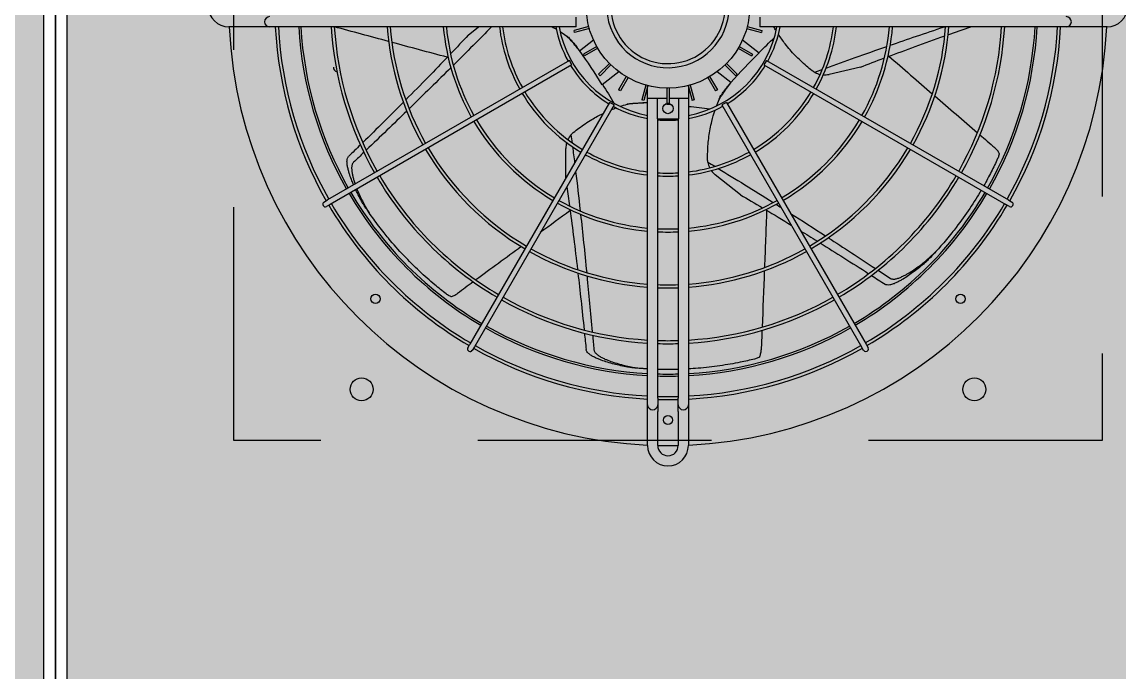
# Model space of a CAD drawing. Header units: metres. Extents: x 0 to 132, y -109 to 310.
# Drawn here: x 124.412 to 125.11, y 199.166 to 199.58 of the extents above; entities that cross this region are included whole.
import ezdxf

# ---------------------------------------------------------------- set-up
doc = ezdxf.new("R2010")
doc.units = ezdxf.units.M
doc.header["$LTSCALE"] = 0.036
doc.linetypes.add('HIDDEN', pattern=[9.525, 6.35, -3.175])
for name, color, linetype in [('elec psiktis', 170, 'Continuous'), ('elec psiktis exartimata', 170, 'Continuous'), ('fan klimatismos hatch', 21, 'Continuous')]:
    doc.layers.add(name, color=color, linetype=linetype)

# ---------------------------------------------------------------- blocks, each defined once
blk = doc.blocks.new('elec psiktis')
at = {"layer": 'fan klimatismos hatch'}
for points in [[(-2.4054, 2.2384), (-3.5819, 2.2384), (-3.5819, -0.0146), (-2.4054, -0.0146)], [(-2.3824, -0.0146), (-1.2059, -0.0146), (-1.2059, 2.2384), (-2.3824, 2.2384)]]:
    blk.add_hatch(color=256, dxfattribs=at).paths.add_polyline_path(points)
at = {"layer": 'elec psiktis'}
for p, q in [((-2.4054, 2.2384), (-2.4054, -0.0146)), ((-2.3939, 2.2384), (-2.3939, -0.0146)), ((-2.3939, -0.0146), (-2.3939, 2.2384)), ((-2.3824, -0.0146), (-2.3824, 2.2384))]:
    blk.add_line(p, q, dxfattribs=at)
at = {"layer": 'elec psiktis exartimata'}
for p, q in [((-3.0137, 0.9452), (-3.0137, 0.9787)), ((-3.0037, 0.9452), (-3.0037, 0.9787)), ((-2.9837, 0.9787), (-2.9837, 0.9452)), ((-2.9737, 0.9787), (-2.9737, 0.9452)), ((-3.0137, 0.9387), (-3.0137, 0.9452)), ((-3.0137, 0.9322), (-3.0137, 0.9387)), ((-3.0037, 0.9452), (-3.0037, 0.9387)), ((-3.0037, 0.9387), (-3.0037, 0.9322)), ((-2.9837, 0.9387), (-2.9837, 0.9452)), ((-2.9837, 0.9322), (-2.9837, 0.9387)), ((-2.9737, 0.9452), (-2.9737, 0.9387)), ((-2.9737, 0.9387), (-2.9737, 0.9322)), ((-3.0137, 0.6387), (-3.0137, 0.9322)), ((-3.0037, 0.6587), (-3.0037, 0.9322)), ((-2.9837, 0.9322), (-2.9837, 0.6587)), ((-2.9737, 0.9322), (-2.9737, 0.6387)), ((-3.1876, 0.8795), (-3.1896, 0.883)), ((-3.1853, 0.8855), (-3.1833, 0.882)), ((-3.0465, 0.6452), (-3.1833, 0.882)), ((-2.9409, 0.6452), (-2.8041, 0.882)), ((-2.8041, 0.882), (-2.8021, 0.8855)), ((-2.7978, 0.883), (-2.7998, 0.8795)), ((-3.0509, 0.6427), (-3.1876, 0.8795)), ((-2.9365, 0.6427), (-2.7998, 0.8795)), ((-3.328, 0.7446), (-3.3246, 0.7426)), ((-3.0877, 0.6058), (-3.3246, 0.7426)), ((-2.8997, 0.6058), (-2.6628, 0.7426)), ((-2.6628, 0.7426), (-2.6594, 0.7446)), ((-3.3271, 0.7382), (-3.3305, 0.7402)), ((-3.0902, 0.6015), (-3.3271, 0.7382)), ((-3.0646, 0.7331), (-3.04, 0.7135)), ((-2.8972, 0.6015), (-2.6603, 0.7382)), ((-2.6569, 0.7402), (-2.6603, 0.7382)), ((-2.8937, 0.7169), (-2.8937, 0.6877)), ((-2.983, 0.6587), (-3.0044, 0.6587)), ((-3.0044, 0.6587), (-3.0044, 0.6387)), ((-2.983, 0.6387), (-2.983, 0.6587)), ((-3.0509, 0.6427), (-3.0465, 0.6452)), ((-2.9409, 0.6452), (-2.9365, 0.6427)), ((-3.0192, 0.6402), (-3.0173, 0.6407)), ((-3.0154, 0.6257), (-3.0192, 0.6402)), ((-3.0134, 0.6262), (-3.0173, 0.6407)), ((-3.0137, 0.6387), (-3.0044, 0.6387)), ((-3.0137, 0.6272), (-3.0137, 0.6387)), ((-3.0044, 0.6387), (-2.9947, 0.6387)), ((-2.9947, 0.6437), (-2.9927, 0.6437)), ((-2.9947, 0.6286), (-2.9947, 0.6437)), ((-2.9927, 0.6286), (-2.9927, 0.6437)), ((-2.9927, 0.6387), (-2.983, 0.6387)), ((-2.983, 0.6387), (-2.9737, 0.6387)), ((-2.9739, 0.6262), (-2.9701, 0.6407)), ((-2.9737, 0.6387), (-2.9737, 0.6272)), ((-2.9734, 0.6432), (-2.9692, 0.6432)), ((-2.972, 0.6257), (-2.9681, 0.6402)), ((-2.9701, 0.6407), (-2.9681, 0.6402)), ((-3.0552, 0.6233), (-3.0418, 0.6126)), ((-3.0549, 0.6235), (-3.0524, 0.6267)), ((-3.0421, 0.6304), (-3.0403, 0.6314)), ((-3.0345, 0.6174), (-3.0421, 0.6304)), ((-3.0328, 0.6184), (-3.0403, 0.6314)), ((-2.9546, 0.6184), (-2.9471, 0.6314)), ((-2.9528, 0.6174), (-2.9453, 0.6304)), ((-2.9471, 0.6314), (-2.9453, 0.6304)), ((-2.9456, 0.6126), (-2.9294, 0.6255)), ((-3.1821, 0.6082), (-3.1515, 0.6152)), ((-3.0616, 0.6151), (-3.0602, 0.6165)), ((-3.051, 0.6045), (-3.0616, 0.6151)), ((-3.0495, 0.6059), (-3.0602, 0.6165)), ((-2.9378, 0.6059), (-2.9272, 0.6165)), ((-2.9364, 0.6045), (-2.9258, 0.6151)), ((-2.9272, 0.6165), (-2.9258, 0.6151)), ((-3.0902, 0.6015), (-3.0877, 0.6058)), ((-2.8997, 0.6058), (-2.8972, 0.6015)), ((-3.0667, 0.5813), (-3.0829, 0.5942)), ((-3.0765, 0.5953), (-3.0755, 0.597)), ((-3.0635, 0.5878), (-3.0765, 0.5953)), ((-3.0625, 0.5895), (-3.0755, 0.597)), ((-2.9249, 0.5895), (-2.9119, 0.597)), ((-2.9239, 0.5878), (-2.9109, 0.5953)), ((-2.9072, 0.592), (-2.9207, 0.5813)), ((-2.9119, 0.597), (-2.9109, 0.5953)), ((-2.9071, 0.5917), (-2.9045, 0.5885)), ((-3.0857, 0.5723), (-3.0852, 0.5742)), ((-3.0712, 0.5684), (-3.0857, 0.5723)), ((-3.0707, 0.5703), (-3.0852, 0.5742)), ((-2.9167, 0.5703), (-2.9022, 0.5742)), ((-2.9162, 0.5684), (-2.9017, 0.5723)), ((-2.9022, 0.5742), (-2.9017, 0.5723)), ((-2.7981, 0.5768), (-2.8082, 0.5687)), ((-3.4237, 0.5687), (-3.3902, 0.5687)), ((-3.3902, 0.5687), (-3.3837, 0.5687)), ((-3.3837, 0.5687), (-3.3772, 0.5687)), ((-3.3772, 0.5687), (-3.0837, 0.5687)), ((-3.0837, 0.5593), (-3.0837, 0.5687)), ((-2.9037, 0.5687), (-2.9037, 0.5593)), ((-2.9037, 0.5687), (-2.6102, 0.5687)), ((-2.6102, 0.5687), (-2.6037, 0.5687)), ((-2.6037, 0.5687), (-2.5972, 0.5687)), ((-2.5972, 0.5687), (-2.5637, 0.5687))]:
    blk.add_line(p, q, dxfattribs=at)
at = {"layer": 'elec psiktis exartimata', "linetype": 'HIDDEN'}
for p, q in [((-3.4187, 0.1237), (-3.4187, 0.9737)), ((-3.4187, 0.9737), (-2.5687, 0.9737)), ((-2.5687, 0.9737), (-2.5687, 0.1237))]:
    blk.add_line(p, q, dxfattribs=at)
at = {"layer": 'elec psiktis exartimata'}
for centre, radius in [((-2.9937, 0.9537), 0.0045), ((-3.2937, 0.9237), 0.0112), ((-2.6937, 0.9237), 0.0112), ((-3.2801, 0.835), 0.0045), ((-2.7073, 0.835), 0.0045), ((-2.9937, 0.6487), 0.005), ((-2.9937, 0.5487), 0.08)]:
    blk.add_circle(centre, radius, dxfattribs=at)
for centre, radius, start, end in [((-2.9937, 0.9787), 0.02, 0, 180), ((-2.9937, 0.9787), 0.01, 0, 180), ((-2.9937, 0.5487), 0.43, 92.6659, 177.3341), ((-2.9937, 0.5487), 0.43, 88.6674, 91.3326), ((-2.9937, 0.5487), 0.43, 2.6659, 87.3341), ((-3.0087, 0.9387), 0.005, 0, 180), ((-2.9787, 0.9387), 0.005, 0, 180), ((-2.9937, 0.5487), 0.385, 92.9777, 119.6279), ((-2.9937, 0.5487), 0.382, 93.0012, 119.625), ((-2.9937, 0.5487), 0.385, 88.5116, 91.4884), ((-2.9937, 0.5487), 0.382, 88.4999, 91.5001), ((-2.9937, 0.5487), 0.385, 60.3721, 87.0223), ((-2.9937, 0.5487), 0.382, 60.375, 86.9988), ((-2.9937, 0.5487), 0.362, 93.1671, 119.6043), ((-2.9937, 0.5487), 0.36, 93.1847, 119.6021), ((-2.9937, 0.5487), 0.362, 88.417, 91.583), ((-2.9937, 0.5487), 0.36, 88.4082, 91.5918), ((-2.9937, 0.5487), 0.362, 60.3957, 86.8329), ((-2.9937, 0.5487), 0.36, 60.3979, 86.8153), ((-3.1874, 0.8842), 0.0025, 30, 210), ((-2.7999, 0.8842), 0.0025, 330, 150), ((-2.9937, 0.5487), 0.385, 120.3721, 149.6279), ((-2.9937, 0.5487), 0.382, 120.375, 149.625), ((-2.9937, 0.5487), 0.3303, 93.4714, 119.5663), ((-2.9937, 0.5487), 0.3273, 93.5033, 119.5624), ((-2.9937, 0.5487), 0.3303, 88.2651, 91.7349), ((-2.9937, 0.5487), 0.3273, 88.2492, 91.7508), ((-2.9937, 0.5487), 0.3303, 60.4337, 86.5286), ((-2.9937, 0.5487), 0.3273, 60.4376, 86.4967), ((-2.9937, 0.5487), 0.382, 30.375, 59.625), ((-2.9937, 0.5487), 0.385, 30.3721, 59.6279), ((-2.9937, 0.5487), 0.362, 120.3957, 149.6043), ((-2.9937, 0.5487), 0.362, 30.3957, 59.6043), ((-2.9937, 0.5487), 0.36, 120.3979, 149.6021), ((-2.9937, 0.5487), 0.36, 30.3979, 59.6021), ((-2.9937, 0.5487), 0.3303, 120.4337, 149.5663), ((-2.9937, 0.5487), 0.3273, 120.4376, 149.5624), ((-2.9937, 0.5487), 0.3273, 30.4376, 59.5624), ((-2.9937, 0.5487), 0.3303, 30.4337, 59.5663), ((-2.9937, 0.5487), 0.2756, 94.1616, 119.4803), ((-2.9937, 0.5487), 0.2726, 94.2074, 119.4745), ((-2.9937, 0.5487), 0.2756, 87.9206, 92.0794), ((-2.9937, 0.5487), 0.2726, 87.8977, 92.1023), ((-2.9937, 0.5487), 0.2756, 60.5197, 85.8384), ((-2.9937, 0.5487), 0.2726, 60.5255, 85.7926), ((-2.9937, 0.5487), 0.2756, 120.5197, 149.4803), ((-2.9937, 0.5487), 0.2756, 30.5197, 59.4803), ((-2.9937, 0.5487), 0.2726, 120.5255, 149.4745), ((-2.9937, 0.5487), 0.2726, 30.5255, 59.4745), ((-2.9937, 0.5487), 0.2209, 95.1946, 119.3516), ((-2.9937, 0.5487), 0.2179, 95.2663, 119.3426), ((-2.9937, 0.5487), 0.2209, 87.4054, 92.5946), ((-2.9937, 0.5487), 0.2179, 87.3696, 92.6304), ((-2.9937, 0.5487), 0.2209, 60.6484, 84.8054), ((-2.9937, 0.5487), 0.2179, 60.6574, 84.7337), ((-3.3293, 0.7424), 0.0025, 60, 240), ((-2.6581, 0.7424), 0.0025, 300, 120), ((-2.9937, 0.5487), 0.385, 150.3721, 177.0223), ((-2.9937, 0.5487), 0.382, 150.375, 176.9988), ((-2.9937, 0.5487), 0.2209, 120.6484, 149.3516), ((-2.9937, 0.5487), 0.2179, 120.6574, 149.3426), ((-2.9937, 0.5487), 0.2179, 30.6574, 59.3426), ((-2.9937, 0.5487), 0.2209, 30.6484, 59.3516), ((-2.9937, 0.5487), 0.382, 3.0012, 29.625), ((-2.9937, 0.5487), 0.385, 2.9777, 29.6279), ((-2.9937, 0.5487), 0.362, 150.3957, 176.8329), ((-2.9937, 0.5487), 0.36, 150.3979, 176.8153), ((-2.9937, 0.5487), 0.36, 3.1847, 29.6021), ((-2.9937, 0.5487), 0.362, 3.1671, 29.6043), ((-2.9937, 0.5487), 0.3303, 150.4337, 176.5286), ((-2.9937, 0.5487), 0.3273, 150.4376, 176.4967), ((-2.9937, 0.5487), 0.1662, 96.9115, 119.1381), ((-2.9937, 0.5487), 0.1632, 97.0392, 119.1223), ((-3.0525, 0.6979), 0.02, 35.0325, 51.4286), ((-2.9937, 0.5487), 0.1662, 86.5505, 93.4495), ((-2.9937, 0.5487), 0.1632, 86.487, 93.513), ((-2.9937, 0.5487), 0.1662, 60.8619, 83.0885), ((-2.9937, 0.5487), 0.1632, 60.8777, 82.9608), ((-2.9937, 0.5487), 0.3273, 3.5033, 29.5624), ((-2.9937, 0.5487), 0.3303, 3.4714, 29.5663), ((-3.0525, 0.6979), 0.02, 9.8682, 26.0863), ((-2.9937, 0.5487), 0.1662, 120.8619, 149.1381), ((-2.9937, 0.5487), 0.1632, 120.8777, 149.1223), ((-2.9937, 0.5487), 0.1632, 30.8777, 59.1223), ((-2.9937, 0.5487), 0.1662, 30.8619, 59.1381), ((-2.9137, 0.6877), 0.02, 343.6039, 360), ((-2.9937, 0.5487), 0.2756, 150.5197, 175.8384), ((-2.9937, 0.5487), 0.2726, 150.5255, 175.7926), ((-2.9137, 0.6877), 0.02, 318.4397, 334.6577), ((-2.9937, 0.5487), 0.2726, 4.2074, 29.4745), ((-2.9937, 0.5487), 0.2756, 4.1616, 29.4803), ((-2.9937, 0.5487), 0.2209, 150.6484, 174.8054), ((-2.9937, 0.5487), 0.2179, 150.6574, 174.7337), ((-2.9937, 0.5487), 0.1085, 100.6222, 169.3778), ((-2.9937, 0.5487), 0.1115, 100.3332, 118.7152), ((-2.9937, 0.5487), 0.1115, 84.8545, 95.1455), ((-2.9937, 0.5487), 0.1115, 61.2848, 79.6668), ((-2.9937, 0.5487), 0.1085, 10.6222, 79.3778), ((-2.9937, 0.5487), 0.2179, 5.2663, 29.3426), ((-2.9937, 0.5487), 0.2209, 5.1946, 29.3516), ((-2.9459, 1.1893), 0.5467, 264.6339, 265.2677), ((-2.9937, 0.5487), 0.1115, 121.2848, 148.7152), ((-2.9937, 0.5487), 0.1115, 31.2848, 58.7152), ((-2.9937, 0.5487), 0.1662, 150.8619, 173.0885), ((-2.9937, 0.5487), 0.1632, 150.8777, 172.9608), ((-3.4648, 0.9854), 0.5467, 314.3084, 318.5174), ((-2.463, 0.9107), 0.5467, 211.4513, 215.6603), ((-2.9937, 0.5487), 0.1632, 7.0392, 29.1223), ((-2.9937, 0.5487), 0.1662, 6.9115, 29.1381), ((-3.147, 0.5957), 0.02, 86.4611, 102.8571), ((-3.147, 0.5957), 0.02, 61.2968, 77.5149), ((-2.6707, 0.6082), 0.0046, 0, 76.8791), ((-2.9937, 0.5487), 0.1115, 151.2848, 169.6668), ((-2.9937, 0.5487), 0.06, 3.1897, 266.8103), ((-2.9937, 0.5487), 0.056, 359.4153, 270.5847), ((-2.9937, 0.5487), 0.1115, 10.3332, 28.7152), ((-3.4237, 0.5487), 0.02, 90, 270), ((-3.3837, 0.5637), 0.005, 90, 270), ((-2.6037, 0.5637), 0.005, 270, 90), ((-2.5637, 0.5487), 0.02, 270, 90)]:
    blk.add_arc(centre, radius, start, end, dxfattribs=at)
at = {"layer": 'elec psiktis exartimata', "extrusion": (0, 0, -1)}
for centre, major_axis, ratio, start_param, end_param in [((-2.8535, -4.6877), (0, 7.9569), 0.040757, -0.79826, -0.794884), ((-2.8535, 17.7173), (0, 17.211), 0.018843, 3.347706, 3.351652), ((-2.8535, 17.7173), (0, 17.1314), 0.018843, 3.323531, 3.328609), ((-2.8535, -4.6877), (0, 7.9569), 0.040757, -0.808434, -0.798814), ((-2.8535, 17.7173), (0, 17.211), 0.018843, 3.330536, 3.346812), ((-2.8535, 17.7173), (0, 17.1314), 0.018843, 3.303429, 3.322502), ((-7.0002, -2.8257), (6.221, 4.961), 0.040757, -0.79826, -0.794884), ((-16.3293, 11.3627), (-13.3939, 10.6812), 0.018843, 3.323531, 3.328609), ((-7.0002, -2.8257), (6.221, 4.961), 0.040757, -0.808434, -0.798814), ((-16.3293, 11.3627), (-13.4561, 10.7309), 0.018843, 3.347706, 3.351652), ((-16.3293, 11.3627), (-13.3939, 10.6812), 0.018843, 3.303429, 3.322502), ((-2.8535, 17.7173), (0, 17.211), 0.018843, 3.310873, 3.329534), ((-2.8535, 17.7173), (0, 17.1314), 0.018843, 3.279106, 3.30223), ((-16.3293, 11.3627), (-13.4561, 10.7309), 0.018843, 3.330536, 3.346812), ((-2.8535, -4.6877), (0, 7.9569), 0.040757, -0.818699, -0.808998), ((-16.3293, 11.3627), (-13.4561, 10.7309), 0.018843, 3.316492, 3.329534), ((-16.3293, 11.3627), (-13.3939, 10.6812), 0.018843, 3.294965, 3.30223), ((-16.3293, 11.3627), (-13.3939, 10.6812), 0.018843, 3.279106, 3.290935), ((-7.0002, -2.8257), (6.221, 4.961), 0.040757, -0.818699, -0.812439), ((-16.3293, 11.3627), (-13.4561, 10.7309), 0.018843, 3.310873, 3.31287), ((-16.3293, 11.3627), (-13.3939, 10.6812), 0.018843, 3.266381, 3.277575), ((-2.8535, 17.7173), (0, 17.211), 0.018843, 3.295685, 3.30969), ((-2.8535, 17.7173), (0, 17.1314), 0.018843, 3.269232, 3.277575), ((-16.3293, 11.3627), (-13.4561, 10.7309), 0.018843, 3.286266, 3.30969), ((-16.3293, 11.3627), (-13.4561, 10.7309), 0.018843, 3.281463, 3.284642), ((-2.8535, 17.7173), (0, 17.211), 0.018843, 3.286266, 3.29253), ((10.5167, 11.1435), (13.4561, 10.7309), 0.018843, 3.347706, 3.351652), ((10.5167, 11.1435), (13.4561, 10.7309), 0.018843, 3.330536, 3.346812), ((10.5167, 11.1435), (13.3939, 10.6812), 0.018843, 3.323531, 3.328609), ((1.1877, -2.6066), (-6.221, 4.961), 0.040757, -0.79826, -0.794884), ((-2.8535, 17.7173), (0, 17.211), 0.018843, 3.281463, 3.284642), ((10.5167, 11.1435), (13.3939, 10.6812), 0.018843, 3.303429, 3.322502), ((1.1877, -2.6066), (-6.221, 4.961), 0.040757, -0.808434, -0.798814), ((-2.8535, 0.7008), (0.3243, 0), 0.192511, 2.087387, 2.163873), ((10.5167, 11.1435), (13.4561, 10.7309), 0.018843, 3.310873, 3.329534), ((1.1877, -2.6066), (-6.221, 4.961), 0.040757, -0.818699, -0.808998), ((-2.7873, 0.5339), (-0.2022, 0.2535), 0.192511, -1.054205, -0.97772), ((10.5167, 11.1435), (13.3939, 10.6812), 0.018843, 3.279106, 3.30223), ((-19.7631, -3.1351), (16.7795, 3.8298), 0.018843, 0.13987, 0.143049), ((-19.7631, -3.1351), (16.7795, 3.8298), 0.018843, 0.144674, 0.168097), ((-19.7631, -3.1351), (16.7019, 3.8121), 0.018843, 0.124789, 0.135982), ((10.5167, 11.1435), (13.4561, 10.7309), 0.018843, 3.2903, 3.30969), ((-19.7631, -3.1351), (16.7019, 3.8121), 0.018843, 0.137514, 0.160637), ((-3.0253, 0.7531), (0.2022, 0.2535), 0.192511, 2.087387, 2.163873), ((10.5167, 11.1435), (13.3939, 10.6812), 0.018843, 3.266381, 3.277575), ((-8.1299, 1.5772), (-7.7574, 1.7706), 0.040757, 2.322894, 2.332595), ((-19.7631, -3.1351), (16.7795, 3.8298), 0.018843, 0.169281, 0.187526), ((-8.1299, 1.5772), (-7.7574, 1.7706), 0.040757, 2.333158, 2.342778), ((-19.7631, -3.1351), (16.7019, 3.8121), 0.018843, 0.161837, 0.170185)]:
    blk.add_ellipse(centre, major_axis=major_axis, ratio=ratio, start_param=start_param, end_param=end_param, dxfattribs=at)
at = {"layer": 'elec psiktis exartimata'}
for points, knots in [([(-3.0785, 0.894), (-3.074, 0.8951), (-3.0693, 0.8962), (-3.0581, 0.8984), (-3.0515, 0.8996), (-3.0377, 0.9016), (-3.0305, 0.9024), (-3.02, 0.9033), (-3.0169, 0.9035), (-3.0137, 0.9037)], [5.628237, 5.628237, 5.628237, 5.628237, 24.441601, 24.441601, 48.883202, 48.883202, 73.324803, 73.324803, 83.704009, 83.704009, 83.704009, 83.704009]), ([(-3.0037, 0.9041), (-3.0026, 0.9041), (-3.0016, 0.9042), (-2.9982, 0.9042), (-2.996, 0.9043), (-2.9937, 0.9043)], [94.411027, 94.411027, 94.411027, 94.411027, 97.766405, 97.766405, 104.926774, 104.926774, 104.926774, 104.926774]), ([(-2.9694, 0.9034), (-2.9669, 0.9033), (-2.9643, 0.903), (-2.9604, 0.9027), (-2.959, 0.9026), (-2.9577, 0.9024)], [23.843624, 23.843624, 23.843624, 23.843624, 31.17572, 31.17572, 34.967352, 34.967352, 34.967352, 34.967352]), ([(-2.9211, 0.8846), (-2.9212, 0.8849), (-2.9212, 0.8852), (-2.9214, 0.8859), (-2.9216, 0.8863), (-2.922, 0.887), (-2.9222, 0.8874), (-2.9228, 0.8881), (-2.9231, 0.8884), (-2.9238, 0.889), (-2.9242, 0.8894), (-2.925, 0.8901), (-2.9255, 0.8904), (-2.9269, 0.8913), (-2.9278, 0.8919), (-2.9299, 0.893), (-2.9309, 0.8935), (-2.9329, 0.8944), (-2.934, 0.8948), (-2.9368, 0.8959), (-2.9387, 0.8966), (-2.9426, 0.8979), (-2.9446, 0.8985), (-2.9487, 0.8996), (-2.9508, 0.9001), (-2.9549, 0.9011), (-2.957, 0.9015), (-2.9626, 0.9025), (-2.966, 0.903), (-2.9694, 0.9034)], [116.818504, 116.818504, 116.818504, 116.818504, 117.674315, 117.674315, 118.90653, 118.90653, 120.138745, 120.138745, 121.370961, 121.370961, 122.9854, 122.9854, 124.599839, 124.599839, 127.828717, 127.828717, 131.057596, 131.057596, 134.286474, 134.286474, 140.459649, 140.459649, 146.632824, 146.632824, 152.805999, 152.805999, 158.979173, 158.979173, 169.240552, 169.240552, 169.240552, 169.240552]), ([(-2.9577, 0.9024), (-2.9565, 0.9022), (-2.9552, 0.902), (-2.9518, 0.9014), (-2.9496, 0.901), (-2.9452, 0.9), (-2.943, 0.8995), (-2.9387, 0.8984), (-2.9366, 0.8978), (-2.9324, 0.8965), (-2.9304, 0.8958), (-2.9274, 0.8947), (-2.9263, 0.8943), (-2.9241, 0.8933), (-2.9229, 0.8928), (-2.9208, 0.8918), (-2.9197, 0.8912), (-2.9182, 0.8902), (-2.9177, 0.8899), (-2.9167, 0.8892), (-2.9163, 0.8889), (-2.9153, 0.888), (-2.9147, 0.8873), (-2.914, 0.8862), (-2.9138, 0.8858), (-2.9136, 0.8852), (-2.9136, 0.8849), (-2.9135, 0.8846)], [72.856457, 72.856457, 72.856457, 72.856457, 76.498272, 76.498272, 82.972306, 82.972306, 89.446341, 89.446341, 95.920375, 95.920375, 102.39441, 102.39441, 105.823764, 105.823764, 109.253118, 109.253118, 112.682473, 112.682473, 114.39715, 114.39715, 116.111827, 116.111827, 118.548976, 118.548976, 119.767551, 119.767551, 120.608571, 120.608571, 120.608571, 120.608571]), ([(-3.0834, 0.892), (-3.0835, 0.8919), (-3.0836, 0.8917), (-3.0839, 0.8909), (-3.0841, 0.8904), (-3.0844, 0.8892), (-3.0845, 0.8886), (-3.0848, 0.8873), (-3.0849, 0.8867), (-3.0849, 0.8858), (-3.085, 0.8854), (-3.085, 0.8851)], [148.21489, 148.21489, 148.21489, 148.21489, 148.790276, 148.790276, 150.632855, 150.632855, 152.475435, 152.475435, 154.318014, 154.318014, 155.348889, 155.348889, 155.348889, 155.348889]), ([(-3.0834, 0.892), (-3.0829, 0.8923), (-3.0823, 0.8926), (-3.0807, 0.8934), (-3.0796, 0.8937), (-3.0785, 0.894)], [23.505025, 23.505025, 23.505025, 23.505025, 25.859516, 25.859516, 30.318685, 30.318685, 30.318685, 30.318685]), ([(-2.7812, 0.8329), (-2.7814, 0.8329), (-2.7815, 0.8328), (-2.7823, 0.8326), (-2.7829, 0.8324), (-2.784, 0.8319), (-2.7846, 0.8316), (-2.7857, 0.831), (-2.7862, 0.8307), (-2.787, 0.8302), (-2.7873, 0.83), (-2.7876, 0.8298)], [148.21489, 148.21489, 148.21489, 148.21489, 148.790276, 148.790276, 150.632855, 150.632855, 152.475435, 152.475435, 154.318014, 154.318014, 155.348889, 155.348889, 155.348889, 155.348889]), ([(-2.7812, 0.8329), (-2.7806, 0.8327), (-2.78, 0.8324), (-2.7784, 0.8316), (-2.7774, 0.831), (-2.7765, 0.8302)], [23.505025, 23.505025, 23.505025, 23.505025, 25.859516, 25.859516, 30.318685, 30.318685, 30.318685, 30.318685]), ([(-2.7765, 0.8302), (-2.7729, 0.8274), (-2.7691, 0.8244), (-2.7604, 0.8171), (-2.7553, 0.8126), (-2.7452, 0.8031), (-2.7401, 0.798), (-2.7299, 0.7873), (-2.7249, 0.7816), (-2.7185, 0.7739), (-2.7171, 0.7722), (-2.7157, 0.7704)], [5.628237, 5.628237, 5.628237, 5.628237, 24.441601, 24.441601, 48.883202, 48.883202, 73.324803, 73.324803, 97.766405, 97.766405, 104.926774, 104.926774, 104.926774, 104.926774]), ([(-3.2478, 0.7974), (-3.2469, 0.7982), (-3.246, 0.7991), (-3.2433, 0.8014), (-3.2416, 0.8028), (-3.2381, 0.8056), (-3.2364, 0.807), (-3.2328, 0.8097), (-3.231, 0.811), (-3.2274, 0.8134), (-3.2256, 0.8146), (-3.2229, 0.8163), (-3.2219, 0.8168), (-3.2198, 0.818), (-3.2187, 0.8186), (-3.2165, 0.8196), (-3.2153, 0.8201), (-3.2137, 0.8207), (-3.2131, 0.8209), (-3.212, 0.8212), (-3.2114, 0.8213), (-3.2101, 0.8215), (-3.2092, 0.8216), (-3.2079, 0.8214), (-3.2075, 0.8213), (-3.2069, 0.8211), (-3.2066, 0.821), (-3.2064, 0.8208)], [72.856457, 72.856457, 72.856457, 72.856457, 76.498272, 76.498272, 82.972306, 82.972306, 89.446341, 89.446341, 95.920375, 95.920375, 102.39441, 102.39441, 105.823764, 105.823764, 109.253118, 109.253118, 112.682473, 112.682473, 114.39715, 114.39715, 116.111827, 116.111827, 118.548976, 118.548976, 119.767551, 119.767551, 120.608571, 120.608571, 120.608571, 120.608571]), ([(-3.2111, 0.8149), (-3.2114, 0.815), (-3.2116, 0.8152), (-3.2123, 0.8154), (-3.2127, 0.8155), (-3.2135, 0.8157), (-3.214, 0.8157), (-3.2148, 0.8157), (-3.2153, 0.8157), (-3.2162, 0.8155), (-3.2167, 0.8154), (-3.2178, 0.8152), (-3.2183, 0.8151), (-3.2199, 0.8146), (-3.221, 0.8141), (-3.2231, 0.8132), (-3.2241, 0.8127), (-3.2261, 0.8117), (-3.2271, 0.8112), (-3.2297, 0.8097), (-3.2315, 0.8086), (-3.2349, 0.8063), (-3.2366, 0.8051), (-3.24, 0.8026), (-3.2417, 0.8013), (-3.245, 0.7987), (-3.2467, 0.7973), (-3.2509, 0.7936), (-3.2535, 0.7912), (-3.2559, 0.7888)], [116.818504, 116.818504, 116.818504, 116.818504, 117.674315, 117.674315, 118.90653, 118.90653, 120.138745, 120.138745, 121.370961, 121.370961, 122.9854, 122.9854, 124.599839, 124.599839, 127.828717, 127.828717, 131.057596, 131.057596, 134.286474, 134.286474, 140.459649, 140.459649, 146.632824, 146.632824, 152.805999, 152.805999, 158.979173, 158.979173, 169.240552, 169.240552, 169.240552, 169.240552]), ([(-3.2559, 0.7888), (-3.2542, 0.7907), (-3.2524, 0.7926), (-3.2497, 0.7954), (-3.2488, 0.7964), (-3.2478, 0.7974)], [23.843624, 23.843624, 23.843624, 23.843624, 31.17572, 31.17572, 34.967352, 34.967352, 34.967352, 34.967352]), ([(-3.2717, 0.7704), (-3.2683, 0.7747), (-3.2647, 0.779), (-3.2593, 0.7851), (-3.2576, 0.7869), (-3.2559, 0.7888)], [104.926774, 104.926774, 104.926774, 104.926774, 122.208006, 122.208006, 129.840338, 129.840338, 129.840338, 129.840338]), ([(-3.3004, 0.7286), (-3.2969, 0.7345), (-3.2932, 0.7405), (-3.285, 0.7527), (-3.2806, 0.7589), (-3.2745, 0.7668), (-3.2731, 0.7686), (-3.2717, 0.7704)], [49.321024, 49.321024, 49.321024, 49.321024, 73.324803, 73.324803, 97.766405, 97.766405, 104.926774, 104.926774, 104.926774, 104.926774]), ([(-2.7157, 0.7704), (-2.7122, 0.766), (-2.7088, 0.7616), (-2.7041, 0.755), (-2.7026, 0.753), (-2.7012, 0.7509)], [104.926774, 104.926774, 104.926774, 104.926774, 122.208006, 122.208006, 129.840338, 129.840338, 129.840338, 129.840338]), ([(-2.6892, 0.7274), (-2.6896, 0.7284), (-2.69, 0.7294), (-2.6913, 0.7323), (-2.6921, 0.7342), (-2.694, 0.7381), (-2.695, 0.74), (-2.6976, 0.745), (-2.6994, 0.748), (-2.7012, 0.7509)], [143.437266, 143.437266, 143.437266, 143.437266, 146.632824, 146.632824, 152.805999, 152.805999, 158.979173, 158.979173, 169.240552, 169.240552, 169.240552, 169.240552]), ([(-2.7012, 0.7509), (-2.6997, 0.7488), (-2.6983, 0.7466), (-2.6961, 0.7434), (-2.6954, 0.7422), (-2.6947, 0.7411)], [23.843624, 23.843624, 23.843624, 23.843624, 31.17572, 31.17572, 34.967352, 34.967352, 34.967352, 34.967352]), ([(-2.6947, 0.7411), (-2.694, 0.74), (-2.6934, 0.7389), (-2.6918, 0.7358), (-2.6907, 0.7338), (-2.6891, 0.7306), (-2.6885, 0.7293), (-2.6879, 0.7281)], [72.856457, 72.856457, 72.856457, 72.856457, 76.498272, 76.498272, 82.972306, 82.972306, 86.976106, 86.976106, 86.976106, 86.976106]), ([(-3.3165, 0.6977), (-3.3146, 0.7019), (-3.3125, 0.7062), (-3.308, 0.7151), (-3.3055, 0.7197), (-3.3029, 0.7243)], [5.628237, 5.628237, 5.628237, 5.628237, 24.441601, 24.441601, 43.427126, 43.427126, 43.427126, 43.427126]), ([(-2.6858, 0.7014), (-2.6856, 0.7016), (-2.6854, 0.7018), (-2.685, 0.7024), (-2.6848, 0.7028), (-2.6844, 0.7036), (-2.6843, 0.704), (-2.6841, 0.7048), (-2.6841, 0.7053), (-2.684, 0.7062), (-2.6839, 0.7067), (-2.684, 0.7078), (-2.684, 0.7084), (-2.6841, 0.71), (-2.6843, 0.7112), (-2.6847, 0.7134), (-2.6849, 0.7145), (-2.6855, 0.7167), (-2.6858, 0.7178), (-2.6865, 0.7201), (-2.6869, 0.7213), (-2.6874, 0.7226)], [116.818504, 116.818504, 116.818504, 116.818504, 117.674315, 117.674315, 118.90653, 118.90653, 120.138745, 120.138745, 121.370961, 121.370961, 122.9854, 122.9854, 124.599839, 124.599839, 127.828717, 127.828717, 131.057596, 131.057596, 134.286474, 134.286474, 138.394553, 138.394553, 138.394553, 138.394553]), ([(-2.6859, 0.7235), (-2.6854, 0.7222), (-2.6848, 0.7209), (-2.6835, 0.7176), (-2.6828, 0.7156), (-2.6818, 0.7126), (-2.6814, 0.7114), (-2.6808, 0.7091), (-2.6805, 0.7079), (-2.68, 0.7056), (-2.6797, 0.7044), (-2.6795, 0.7026), (-2.6795, 0.702), (-2.6794, 0.7008), (-2.6794, 0.7003), (-2.6795, 0.6989), (-2.6796, 0.698), (-2.6801, 0.6968), (-2.6803, 0.6965), (-2.6806, 0.6959), (-2.6808, 0.6957), (-2.681, 0.6955)], [91.858893, 91.858893, 91.858893, 91.858893, 95.920375, 95.920375, 102.39441, 102.39441, 105.823764, 105.823764, 109.253118, 109.253118, 112.682473, 112.682473, 114.39715, 114.39715, 116.111827, 116.111827, 118.548976, 118.548976, 119.767551, 119.767551, 120.608571, 120.608571, 120.608571, 120.608571]), ([(-3.0328, 0.7013), (-3.0327, 0.7009), (-3.0327, 0.7005), (-3.0325, 0.6995), (-3.0325, 0.6989), (-3.0325, 0.6982)], [74.725099, 74.725099, 74.725099, 74.725099, 75.874264, 75.874264, 77.80458, 77.80458, 77.80458, 77.80458]), ([(-3.3181, 0.6926), (-3.318, 0.6932), (-3.3179, 0.6938), (-3.3174, 0.6955), (-3.317, 0.6967), (-3.3165, 0.6977)], [23.505025, 23.505025, 23.505025, 23.505025, 25.859516, 25.859516, 30.318685, 30.318685, 30.318685, 30.318685]), ([(-3.3181, 0.6926), (-3.318, 0.6924), (-3.3179, 0.6922), (-3.3175, 0.6916), (-3.3172, 0.691), (-3.3165, 0.69), (-3.3161, 0.6895), (-3.3153, 0.6886), (-3.3148, 0.6882), (-3.3141, 0.6875), (-3.3139, 0.6872), (-3.3136, 0.687)], [148.21489, 148.21489, 148.21489, 148.21489, 148.790276, 148.790276, 150.632855, 150.632855, 152.475435, 152.475435, 154.318014, 154.318014, 155.348889, 155.348889, 155.348889, 155.348889]), ([(-3.0325, 0.6982), (-3.0324, 0.6959), (-3.0325, 0.6935), (-3.0327, 0.6861), (-3.0331, 0.6811), (-3.0345, 0.6711), (-3.0354, 0.6661), (-3.0375, 0.6575), (-3.0386, 0.6538), (-3.0398, 0.6502)], [22.344079, 22.344079, 22.344079, 22.344079, 29.207025, 29.207025, 43.810537, 43.810537, 58.414049, 58.414049, 69.687336, 69.687336, 69.687336, 69.687336]), ([(-2.901, 0.6722), (-2.9028, 0.6707), (-2.9046, 0.6693), (-2.9105, 0.6649), (-2.9147, 0.662), (-2.9227, 0.6573), (-2.9265, 0.6552), (-2.9303, 0.6534)], [22.344079, 22.344079, 22.344079, 22.344079, 29.207025, 29.207025, 43.810537, 43.810537, 56.185138, 56.185138, 56.185138, 56.185138]), ([(-2.8987, 0.6744), (-2.899, 0.6741), (-2.8992, 0.6738), (-2.9, 0.6731), (-2.9004, 0.6727), (-2.901, 0.6722)], [74.725099, 74.725099, 74.725099, 74.725099, 75.874264, 75.874264, 77.80458, 77.80458, 77.80458, 77.80458]), ([(-3.0551, 0.6232), (-3.0551, 0.6233), (-3.055, 0.6234), (-3.0535, 0.6252), (-3.0522, 0.6271), (-3.0494, 0.6309), (-3.0481, 0.6329), (-3.0457, 0.6365), (-3.0447, 0.6381), (-3.0437, 0.6397)], [51.900767, 51.900767, 51.900767, 51.900767, 52.250056, 52.250056, 59.476064, 59.476064, 66.702072, 66.702072, 72.30074, 72.30074, 72.30074, 72.30074]), ([(-3.0448, 0.6371), (-3.0448, 0.637), (-3.0448, 0.637), (-3.0468, 0.6341), (-3.0488, 0.6312), (-3.0514, 0.6279), (-3.0519, 0.6273), (-3.0524, 0.6267)], [63.116183, 63.116183, 63.116183, 63.116183, 63.200181, 63.200181, 73.733544, 73.733544, 76.156299, 76.156299, 76.156299, 76.156299]), ([(-3.0437, 0.6397), (-3.0438, 0.6393), (-3.044, 0.6389), (-3.0444, 0.638), (-3.0446, 0.6375), (-3.0448, 0.6371)], [60.821368, 60.821368, 60.821368, 60.821368, 62.414931, 62.414931, 64.507113, 64.507113, 64.507113, 64.507113]), ([(-2.9737, 0.6432), (-2.9736, 0.6432), (-2.9735, 0.6432), (-2.9711, 0.6432), (-2.9688, 0.6433), (-2.9641, 0.6435), (-2.9617, 0.6437), (-2.9574, 0.6441), (-2.9555, 0.6443), (-2.9536, 0.6445)], [51.900767, 51.900767, 51.900767, 51.900767, 52.250056, 52.250056, 59.476064, 59.476064, 66.702072, 66.702072, 72.30074, 72.30074, 72.30074, 72.30074]), ([(-2.9564, 0.6437), (-2.9565, 0.6437), (-2.9565, 0.6437), (-2.96, 0.6435), (-2.9635, 0.6433), (-2.9677, 0.6432), (-2.9685, 0.6432), (-2.9692, 0.6432)], [63.116183, 63.116183, 63.116183, 63.116183, 63.200181, 63.200181, 73.733544, 73.733544, 76.156299, 76.156299, 76.156299, 76.156299]), ([(-2.9536, 0.6445), (-2.9541, 0.6444), (-2.9545, 0.6443), (-2.9554, 0.644), (-2.956, 0.6439), (-2.9564, 0.6437)], [60.821368, 60.821368, 60.821368, 60.821368, 62.414931, 62.414931, 64.507113, 64.507113, 64.507113, 64.507113]), ([(-3.1374, 0.6133), (-3.1371, 0.6131), (-3.1367, 0.6129), (-3.1359, 0.6123), (-3.1353, 0.612), (-3.1348, 0.6116)], [74.725099, 74.725099, 74.725099, 74.725099, 75.874264, 75.874264, 77.80458, 77.80458, 77.80458, 77.80458]), ([(-3.1348, 0.6116), (-3.1329, 0.6101), (-3.1311, 0.6086), (-3.1255, 0.6039), (-3.1218, 0.6004), (-3.1148, 0.5931), (-3.1116, 0.5893), (-3.1061, 0.5823), (-3.1039, 0.5791), (-3.1018, 0.5759)], [22.344079, 22.344079, 22.344079, 22.344079, 29.207025, 29.207025, 43.810537, 43.810537, 58.414049, 58.414049, 69.687336, 69.687336, 69.687336, 69.687336]), ([(-2.9073, 0.592), (-2.9072, 0.5919), (-2.9072, 0.5918), (-2.9057, 0.59), (-2.9042, 0.5882), (-2.9011, 0.5847), (-2.8995, 0.5829), (-2.8965, 0.5798), (-2.8951, 0.5785), (-2.8938, 0.5771)], [51.900767, 51.900767, 51.900767, 51.900767, 52.250056, 52.250056, 59.476064, 59.476064, 66.702072, 66.702072, 72.30074, 72.30074, 72.30074, 72.30074]), ([(-2.8961, 0.5788), (-2.8961, 0.5788), (-2.8962, 0.5789), (-2.8986, 0.5815), (-2.9009, 0.5841), (-2.9035, 0.5873), (-2.904, 0.5879), (-2.9045, 0.5885)], [63.116183, 63.116183, 63.116183, 63.116183, 63.200181, 63.200181, 73.733544, 73.733544, 76.156299, 76.156299, 76.156299, 76.156299]), ([(-2.8938, 0.5771), (-2.8941, 0.5774), (-2.8945, 0.5776), (-2.8953, 0.5782), (-2.8957, 0.5785), (-2.8961, 0.5788)], [60.821368, 60.821368, 60.821368, 60.821368, 62.414931, 62.414931, 64.507113, 64.507113, 64.507113, 64.507113])]:
    blk.add_open_spline(points, degree=3, knots=knots, dxfattribs=at)
for points in [[(-2.9937, 0.9043), (-2.9904, 0.9043), (-2.987, 0.9042), (-2.9837, 0.9041)], [(-2.9737, 0.9037), (-2.9723, 0.9036), (-2.9709, 0.9035), (-2.9694, 0.9034)], [(-3.0411, 0.6462), (-3.0419, 0.644), (-3.0428, 0.6419), (-3.0437, 0.6397)], [(-2.947, 0.6466), (-2.9492, 0.6458), (-2.9514, 0.6451), (-2.9536, 0.6445)], [(-2.9381, 0.6499), (-2.9397, 0.6492), (-2.9414, 0.6486), (-2.943, 0.648)], [(-3.0996, 0.5724), (-3.0988, 0.5712), (-3.0981, 0.5699), (-3.0973, 0.5687)], [(-2.888, 0.5732), (-2.89, 0.5745), (-2.8919, 0.5758), (-2.8938, 0.5771)], [(-2.8804, 0.5687), (-2.8818, 0.5694), (-2.8831, 0.5702), (-2.8844, 0.571)]]:
    blk.add_open_spline(points, degree=3, dxfattribs=at)

msp = doc.modelspace()

# ---------------------------------------------------------------- block references
at = {"layer": 'elec psiktis', "linetype": 'Continuous', "xscale": 0.6500000000014552, "yscale": 0.6500000000014552, "zscale": 0.65, "rotation": 180}
msp.add_blockref('elec psiktis', (122.87746, 199.94665), dxfattribs=at)

doc.saveas('drawing.dxf')
